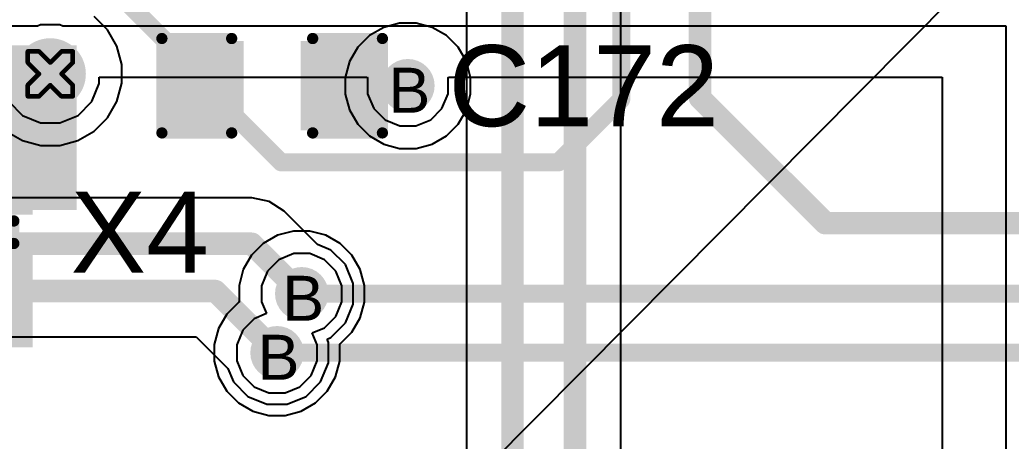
# Model space of a CAD drawing. Header units: inches. Extents: x 0 to 5379, y 0 to 5429.
# Drawn here: x 116.96 to 128.15, y 129.54 to 134.3 of the extents above; entities that cross this region are included whole.
import ezdxf

# ---------------------------------------------------------------- set-up
doc = ezdxf.new("R2010")
doc.units = ezdxf.units.IN
for name, color, linetype in [('Bottom Layer', 5, 'Continuous'), ('Bottom Solder', 6, 'Continuous'), ('Drill Drawing', 1, 'Continuous'), ('GND01', 16, 'Continuous'), ('GND02', 76, 'Continuous'), ('PWR', 156, 'Continuous'), ('SIG 01', 90, 'Continuous'), ('Top Layer', 1, 'Continuous'), ('Top Overlay', 2, 'Continuous'), ('Top Paste', 8, 'Continuous'), ('Top Solder', 216, 'Continuous'), ('Via Holes', 16, 'Continuous')]:
    doc.layers.add(name, color=color, linetype=linetype)
doc.styles.add('Arial', font='', dxfattribs={"height": 0.2})
doc.styles.get('Arial').set_extended_font_data('Arial')

# ---------------------------------------------------------------- blocks, each defined once
blk = doc.blocks.new('SMD2016_4P_131')
at = {"layer": 'Top Layer'}
for points in [[(-1.25, 0.2), (-1.25, 1), (-0.25, 1), (-0.25, 0.2)], [(0.25, 0.2), (0.25, 1), (1.25, 1), (1.25, 0.2)], [(-1.25, -1), (-1.25, -0.2), (-0.25, -0.2), (-0.25, -1)], [(0.25, -1), (0.25, -0.2), (1.25, -0.2), (1.25, -1)]]:
    blk.add_hatch(color=1, dxfattribs=at).paths.add_polyline_path(points)
at = {"layer": 'Top Paste'}
for points in [[(-1.25, 0.2), (-1.25, 1), (-0.25, 1), (-0.25, 0.2)], [(0.25, 0.2), (0.25, 1), (1.25, 1), (1.25, 0.2)], [(-1.25, -1), (-1.25, -0.2), (-0.25, -0.2), (-0.25, -1)], [(0.25, -1), (0.25, -0.2), (1.25, -0.2), (1.25, -1)]]:
    blk.add_hatch(color=8, dxfattribs=at).paths.add_polyline_path(points)
at = {"layer": 'Top Solder'}
for points in [[(-1.301, 0.149), (-1.301, 1.051), (-0.199, 1.051), (-0.199, 0.149)], [(0.199, 0.149), (0.199, 1.051), (1.301, 1.051), (1.301, 0.149)], [(-1.301, -1.051), (-1.301, -0.149), (-0.199, -0.149), (-0.199, -1.051)], [(0.199, -1.051), (0.199, -0.149), (1.301, -0.149), (1.301, -1.051)]]:
    blk.add_hatch(color=216, dxfattribs=at).paths.add_polyline_path(points)
at = {"layer": 'Top Overlay'}
for points in [[(-0.127, 0.838, 0.127, 0.127, 0), (0.127, 0.838, 0.127, 0.127, 0)], [(-1.041, 0.076, 0.127, 0.127, 0), (-1.041, -0.076, 0.127, 0.127, 0)], [(1.041, 0.076, 0.127, 0.127, 0), (1.041, -0.076, 0.127, 0.127, 0)], [(-1.425, -0.483, 0.127, 0.127, 0), (-1.349, -0.559, 0.127, 0.127, 0)], [(-1.425, -0.483, 0.127, 0.127, 0), (-1.425, -0.635, 0.127, 0.127, 0)], [(-1.349, -0.559, 0.127, 0.127, 0), (-1.425, -0.635, 0.127, 0.127, 0)], [(-0.127, -0.838, 0.127, 0.127, 0), (0.127, -0.838, 0.127, 0.127, 0)]]:
    blk.add_lwpolyline(points, format="xyseb", dxfattribs=at)
for points in [[(-0.159, 0.838, 0.0635, 0.0635, 1), (-0.095, 0.838, 0.0635, 0.0635, 1)], [(0.095, 0.838, 0.0635, 0.0635, 1), (0.159, 0.838, 0.0635, 0.0635, 1)], [(-1.073, 0.076, 0.0635, 0.0635, 1), (-1.01, 0.076, 0.0635, 0.0635, 1)], [(1.01, 0.076, 0.0635, 0.0635, 1), (1.073, 0.076, 0.0635, 0.0635, 1)], [(-1.073, -0.076, 0.0635, 0.0635, 1), (-1.01, -0.076, 0.0635, 0.0635, 1)], [(1.01, -0.076, 0.0635, 0.0635, 1), (1.073, -0.076, 0.0635, 0.0635, 1)], [(-1.457, -0.483, 0.0635, 0.0635, 1), (-1.393, -0.483, 0.0635, 0.0635, 1)], [(-1.457, -0.483, 0.0635, 0.0635, 1), (-1.393, -0.483, 0.0635, 0.0635, 1)], [(-1.38, -0.559, 0.0635, 0.0635, 1), (-1.317, -0.559, 0.0635, 0.0635, 1)], [(-1.38, -0.559, 0.0635, 0.0635, 1), (-1.317, -0.559, 0.0635, 0.0635, 1)], [(-1.457, -0.635, 0.0635, 0.0635, 1), (-1.393, -0.635, 0.0635, 0.0635, 1)], [(-1.457, -0.635, 0.0635, 0.0635, 1), (-1.393, -0.635, 0.0635, 0.0635, 1)], [(-0.159, -0.838, 0.0635, 0.0635, 1), (-0.095, -0.838, 0.0635, 0.0635, 1)], [(0.095, -0.838, 0.0635, 0.0635, 1), (0.159, -0.838, 0.0635, 0.0635, 1)]]:
    blk.add_lwpolyline(points, format="xyseb", close=True, dxfattribs=at)
blk = doc.blocks.new('C___0603_956')
at = {"layer": 'Top Layer'}
for points in [[(-0.381, 0.445), (-0.381, -0.445), (-1.143, -0.445), (-1.143, 0.445)], [(1.143, 0.445), (1.143, -0.445), (0.381, -0.445), (0.381, 0.445)]]:
    blk.add_hatch(color=1, dxfattribs=at).paths.add_polyline_path(points)
at = {"layer": 'Top Paste'}
for points in [[(-0.381, 0.445), (-0.381, -0.445), (-1.143, -0.445), (-1.143, 0.445)], [(1.143, 0.445), (1.143, -0.445), (0.381, -0.445), (0.381, 0.445)]]:
    blk.add_hatch(color=8, dxfattribs=at).paths.add_polyline_path(points)
at = {"layer": 'Top Solder'}
for points in [[(-0.321, 0.504), (-0.321, -0.504), (-1.203, -0.504), (-1.203, 0.504)], [(1.203, 0.504), (1.203, -0.504), (0.321, -0.504), (0.321, 0.504)]]:
    blk.add_hatch(color=216, dxfattribs=at).paths.add_polyline_path(points)
at = {"layer": 'Top Overlay'}
for points in [[(-1.245, 0.533, 0.127, 0.127, 0), (-1.245, -0.533, 0.127, 0.127, 0)], [(-0.457, 0.533, 0.127, 0.127, 0), (-1.245, 0.533, 0.127, 0.127, 0)], [(1.245, 0.533, 0.127, 0.127, 0), (0.457, 0.533, 0.127, 0.127, 0)], [(1.245, 0.533, 0.127, 0.127, 0), (1.245, -0.533, 0.127, 0.127, 0)], [(-0.457, -0.533, 0.127, 0.127, 0), (-1.245, -0.533, 0.127, 0.127, 0)], [(1.245, -0.533, 0.127, 0.127, 0), (0.457, -0.533, 0.127, 0.127, 0)]]:
    blk.add_lwpolyline(points, format="xyseb", dxfattribs=at)
for points in [[(-1.276, 0.533, 0.0635, 0.0635, 1), (-1.213, 0.533, 0.0635, 0.0635, 1)], [(-1.276, 0.533, 0.0635, 0.0635, 1), (-1.213, 0.533, 0.0635, 0.0635, 1)], [(-0.489, 0.533, 0.0635, 0.0635, 1), (-0.425, 0.533, 0.0635, 0.0635, 1)], [(0.425, 0.533, 0.0635, 0.0635, 1), (0.489, 0.533, 0.0635, 0.0635, 1)], [(1.213, 0.533, 0.0635, 0.0635, 1), (1.276, 0.533, 0.0635, 0.0635, 1)], [(1.213, 0.533, 0.0635, 0.0635, 1), (1.276, 0.533, 0.0635, 0.0635, 1)], [(-1.276, -0.533, 0.0635, 0.0635, 1), (-1.213, -0.533, 0.0635, 0.0635, 1)], [(-1.276, -0.533, 0.0635, 0.0635, 1), (-1.213, -0.533, 0.0635, 0.0635, 1)], [(-0.489, -0.533, 0.0635, 0.0635, 1), (-0.425, -0.533, 0.0635, 0.0635, 1)], [(0.425, -0.533, 0.0635, 0.0635, 1), (0.489, -0.533, 0.0635, 0.0635, 1)], [(1.213, -0.533, 0.0635, 0.0635, 1), (1.276, -0.533, 0.0635, 0.0635, 1)], [(1.213, -0.533, 0.0635, 0.0635, 1), (1.276, -0.533, 0.0635, 0.0635, 1)]]:
    blk.add_lwpolyline(points, format="xyseb", close=True, dxfattribs=at)

msp = doc.modelspace()

# ---------------------------------------------------------------- hatches: boundary and pattern name
at = {"layer": 'Bottom Layer'}
h = msp.add_hatch(color=5, dxfattribs=at)
edge = h.paths.add_edge_path()
edge.add_arc((117.299, 133.69), 0.3, 0, 360)
h = msp.add_hatch(color=5, dxfattribs=at)
edge = h.paths.add_edge_path()
edge.add_arc((121.336, 133.556), 0.2, 0, 360)
h = msp.add_hatch(color=5, dxfattribs=at)
edge = h.paths.add_edge_path()
edge.add_arc((120.138, 131.207), 0.2, 0, 360)
h = msp.add_hatch(color=5, dxfattribs=at)
edge = h.paths.add_edge_path()
edge.add_arc((119.859, 130.541), 0.2, 0, 360)
at = {"layer": 'Bottom Solder'}
h = msp.add_hatch(color=6, dxfattribs=at)
edge = h.paths.add_edge_path()
edge.add_arc((117.299, 133.69), 0.402, 0, 360)
h = msp.add_hatch(color=6, dxfattribs=at)
edge = h.paths.add_edge_path()
edge.add_arc((121.336, 133.556), 0.302, 0, 360)
h = msp.add_hatch(color=6, dxfattribs=at)
edge = h.paths.add_edge_path()
edge.add_arc((120.138, 131.207), 0.302, 0, 360)
h = msp.add_hatch(color=6, dxfattribs=at)
edge = h.paths.add_edge_path()
edge.add_arc((119.859, 130.541), 0.302, 0, 360)
at = {"layer": 'GND01'}
h = msp.add_hatch(color=16, dxfattribs=at)
edge = h.paths.add_edge_path()
edge.add_arc((117.299, 133.69), 0.3, 0, 360)
h = msp.add_hatch(color=16, dxfattribs=at)
edge = h.paths.add_edge_path()
edge.add_arc((121.336, 133.556), 0.2, 0, 360)
h = msp.add_hatch(color=16, dxfattribs=at)
edge = h.paths.add_edge_path()
edge.add_arc((120.138, 131.207), 0.2, 0, 360)
h = msp.add_hatch(color=16, dxfattribs=at)
edge = h.paths.add_edge_path()
edge.add_arc((119.859, 130.541), 0.2, 0, 360)
at = {"layer": 'GND02'}
h = msp.add_hatch(color=76, dxfattribs=at)
edge = h.paths.add_edge_path()
edge.add_arc((117.299, 133.69), 0.3, 0, 360)
h = msp.add_hatch(color=76, dxfattribs=at)
edge = h.paths.add_edge_path()
edge.add_arc((121.336, 133.556), 0.2, 0, 360)
h = msp.add_hatch(color=76, dxfattribs=at)
edge = h.paths.add_edge_path()
edge.add_arc((120.138, 131.207), 0.2, 0, 360)
h = msp.add_hatch(color=76, dxfattribs=at)
edge = h.paths.add_edge_path()
edge.add_arc((119.859, 130.541), 0.2, 0, 360)
at = {"layer": 'PWR'}
h = msp.add_hatch(color=156, dxfattribs=at)
edge = h.paths.add_edge_path()
edge.add_arc((117.299, 133.69), 0.3, 0, 360)
h = msp.add_hatch(color=156, dxfattribs=at)
edge = h.paths.add_edge_path()
edge.add_arc((121.336, 133.556), 0.2, 0, 360)
h = msp.add_hatch(color=156, dxfattribs=at)
edge = h.paths.add_edge_path()
edge.add_arc((120.138, 131.207), 0.2, 0, 360)
h = msp.add_hatch(color=156, dxfattribs=at)
edge = h.paths.add_edge_path()
edge.add_arc((119.859, 130.541), 0.2, 0, 360)
at = {"layer": 'SIG 01'}
h = msp.add_hatch(color=90, dxfattribs=at)
edge = h.paths.add_edge_path()
edge.add_arc((117.299, 133.69), 0.3, 0, 360)
h = msp.add_hatch(color=90, dxfattribs=at)
edge = h.paths.add_edge_path()
edge.add_arc((121.336, 133.556), 0.2, 0, 360)
h = msp.add_hatch(color=90, dxfattribs=at)
edge = h.paths.add_edge_path()
edge.add_arc((120.138, 131.207), 0.2, 0, 360)
h = msp.add_hatch(color=90, dxfattribs=at)
edge = h.paths.add_edge_path()
edge.add_arc((119.859, 130.541), 0.2, 0, 360)
at = {"layer": 'Top Layer'}
msp.add_hatch(color=1, dxfattribs=at).paths.add_polyline_path([(116.2, 132.152), (117.599, 132.152), (117.599, 134.012), (116.2, 134.012)])
h = msp.add_hatch(color=1, dxfattribs=at)
edge = h.paths.add_edge_path()
edge.add_arc((117.299, 133.69), 0.3, 0, 360)
h = msp.add_hatch(color=1, dxfattribs=at)
edge = h.paths.add_edge_path()
edge.add_arc((121.336, 133.556), 0.2, 0, 360)
h = msp.add_hatch(color=1, dxfattribs=at)
edge = h.paths.add_edge_path()
edge.add_arc((120.138, 131.207), 0.2, 0, 360)
h = msp.add_hatch(color=1, dxfattribs=at)
edge = h.paths.add_edge_path()
edge.add_arc((119.859, 130.541), 0.2, 0, 360)
at = {"layer": 'Top Solder'}
h = msp.add_hatch(color=216, dxfattribs=at)
edge = h.paths.add_edge_path()
edge.add_arc((117.299, 133.69), 0.402, 0, 360)
h = msp.add_hatch(color=216, dxfattribs=at)
edge = h.paths.add_edge_path()
edge.add_arc((121.336, 133.556), 0.302, 0, 360)
h = msp.add_hatch(color=216, dxfattribs=at)
edge = h.paths.add_edge_path()
edge.add_arc((120.138, 131.207), 0.302, 0, 360)
h = msp.add_hatch(color=216, dxfattribs=at)
edge = h.paths.add_edge_path()
edge.add_arc((119.859, 130.541), 0.302, 0, 360)
at = {"layer": 'Via Holes'}
h = msp.add_hatch(color=7, dxfattribs=at)
edge = h.paths.add_edge_path()
edge.add_arc((117.299, 133.69), 0.15, 0, 360)
h = msp.add_hatch(color=7, dxfattribs=at)
edge = h.paths.add_edge_path()
edge.add_arc((121.336, 133.556), 0.1, 0, 360)
h = msp.add_hatch(color=7, dxfattribs=at)
edge = h.paths.add_edge_path()
edge.add_arc((120.138, 131.207), 0.1, 0, 360)
h = msp.add_hatch(color=7, dxfattribs=at)
edge = h.paths.add_edge_path()
edge.add_arc((119.859, 130.541), 0.1, 0, 360)

# ---------------------------------------------------------------- linework, layer by layer
at = {"layer": 'Bottom Layer'}
for p, q in [((117.946, 134.186), (117.795, 134.336)), ((118.052, 134.002), (117.946, 134.186)), ((121.063, 134.215), (120.902, 134.122)), ((121.243, 134.264), (121.063, 134.215)), ((121.43, 134.264), (121.243, 134.264)), ((121.61, 134.215), (121.43, 134.264)), ((121.771, 134.122), (121.61, 134.215)), ((120.902, 134.122), (120.77, 133.99)), ((121.903, 133.99), (121.771, 134.122)), ((118.107, 133.796), (118.052, 134.002)), ((120.77, 133.99), (120.677, 133.829)), ((121.996, 133.829), (121.903, 133.99)), ((118.107, 133.583), (118.107, 133.796)), ((120.677, 133.829), (120.628, 133.649)), ((122.044, 133.649), (121.996, 133.829)), ((120.628, 133.649), (120.628, 133.462)), ((122.044, 133.462), (122.044, 133.649)), ((118.052, 133.378), (118.107, 133.583)), ((120.628, 133.462), (120.677, 133.282)), ((121.996, 133.282), (122.044, 133.462)), ((117.946, 133.194), (118.052, 133.378)), ((120.677, 133.282), (120.77, 133.121)), ((121.903, 133.121), (121.996, 133.282)), ((117.795, 133.043), (117.946, 133.194)), ((120.77, 133.121), (120.902, 132.989)), ((121.771, 132.989), (121.903, 133.121)), ((116.803, 133.043), (116.987, 132.937)), ((117.611, 132.937), (117.795, 133.043)), ((120.902, 132.989), (121.063, 132.896)), ((121.61, 132.896), (121.771, 132.989)), ((116.987, 132.937), (117.193, 132.882)), ((117.193, 132.882), (117.406, 132.882)), ((117.406, 132.882), (117.611, 132.937)), ((121.063, 132.896), (121.243, 132.848)), ((121.243, 132.848), (121.43, 132.848)), ((121.43, 132.848), (121.61, 132.896)), ((119.865, 131.867), (119.703, 131.773)), ((120.045, 131.915), (119.865, 131.867)), ((120.231, 131.915), (120.045, 131.915)), ((120.411, 131.867), (120.231, 131.915)), ((120.573, 131.773), (120.411, 131.867)), ((119.703, 131.773), (119.571, 131.642)), ((120.705, 131.642), (120.573, 131.773)), ((119.571, 131.642), (119.478, 131.48)), ((120.798, 131.48), (120.705, 131.642)), ((119.478, 131.48), (119.43, 131.3)), ((120.846, 131.3), (120.798, 131.48)), ((119.43, 131.3), (119.43, 131.114)), ((120.846, 131.114), (120.846, 131.3)), ((119.424, 131.108), (119.292, 130.976)), ((119.431, 131.112), (119.424, 131.108)), ((119.43, 131.114), (119.431, 131.112)), ((120.798, 130.934), (120.846, 131.114)), ((119.292, 130.976), (119.199, 130.814)), ((120.705, 130.772), (120.798, 130.934)), ((119.199, 130.814), (119.151, 130.634)), ((120.573, 130.64), (120.705, 130.772)), ((119.151, 130.634), (119.151, 130.448)), ((120.566, 130.636), (120.573, 130.64)), ((120.567, 130.634), (120.566, 130.636)), ((120.567, 130.448), (120.567, 130.634)), ((119.151, 130.448), (119.199, 130.268)), ((120.518, 130.268), (120.567, 130.448)), ((119.199, 130.268), (119.292, 130.106)), ((120.425, 130.106), (120.518, 130.268)), ((119.292, 130.106), (119.424, 129.975)), ((120.293, 129.975), (120.425, 130.106)), ((119.424, 129.975), (119.585, 129.881)), ((120.132, 129.881), (120.293, 129.975)), ((119.585, 129.881), (119.765, 129.833)), ((119.765, 129.833), (119.952, 129.833)), ((119.952, 129.833), (120.132, 129.881))]:
    msp.add_line(p, q, dxfattribs=at)
at = {"layer": 'Bottom Solder'}
msp.add_line((6.245, 12.319), (5379.208, 5429.208), dxfattribs=at)
at = {"layer": 'Drill Drawing'}
for points in [[(117.045, 133.817, 0.0508, 0.0508, 0), (117.045, 133.944, 0.0508, 0.0508, 0)], [(117.045, 133.944, 0.0508, 0.0508, 0), (117.172, 133.944, 0.0508, 0.0508, 0)], [(117.172, 133.944, 0.0508, 0.0508, 0), (117.299, 133.817, 0.0508, 0.0508, 0)], [(117.299, 133.817, 0.0508, 0.0508, 0), (117.426, 133.944, 0.0508, 0.0508, 0)], [(117.426, 133.944, 0.0508, 0.0508, 0), (117.553, 133.944, 0.0508, 0.0508, 0)], [(117.553, 133.817, 0.0508, 0.0508, 0), (117.553, 133.944, 0.0508, 0.0508, 0)], [(117.045, 133.817, 0.0508, 0.0508, 0), (117.172, 133.69, 0.0508, 0.0508, 0)], [(117.426, 133.69, 0.0508, 0.0508, 0), (117.553, 133.817, 0.0508, 0.0508, 0)], [(117.045, 133.563, 0.0508, 0.0508, 0), (117.172, 133.69, 0.0508, 0.0508, 0)], [(117.426, 133.69, 0.0508, 0.0508, 0), (117.553, 133.563, 0.0508, 0.0508, 0)], [(117.045, 133.436, 0.0508, 0.0508, 0), (117.045, 133.563, 0.0508, 0.0508, 0)], [(117.172, 133.436, 0.0508, 0.0508, 0), (117.299, 133.563, 0.0508, 0.0508, 0)], [(117.299, 133.563, 0.0508, 0.0508, 0), (117.426, 133.436, 0.0508, 0.0508, 0)], [(117.553, 133.436, 0.0508, 0.0508, 0), (117.553, 133.563, 0.0508, 0.0508, 0)], [(117.045, 133.436, 0.0508, 0.0508, 0), (117.172, 133.436, 0.0508, 0.0508, 0)], [(117.426, 133.436, 0.0508, 0.0508, 0), (117.553, 133.436, 0.0508, 0.0508, 0)]]:
    msp.add_lwpolyline(points, format="xyseb", dxfattribs=at)
for points in [[(117.033, 133.944, 0.0254, 0.0254, 1), (117.058, 133.944, 0.0254, 0.0254, 1)], [(117.033, 133.944, 0.0254, 0.0254, 1), (117.058, 133.944, 0.0254, 0.0254, 1)], [(117.16, 133.944, 0.0254, 0.0254, 1), (117.185, 133.944, 0.0254, 0.0254, 1)], [(117.16, 133.944, 0.0254, 0.0254, 1), (117.185, 133.944, 0.0254, 0.0254, 1)], [(117.414, 133.944, 0.0254, 0.0254, 1), (117.439, 133.944, 0.0254, 0.0254, 1)], [(117.414, 133.944, 0.0254, 0.0254, 1), (117.439, 133.944, 0.0254, 0.0254, 1)], [(117.541, 133.944, 0.0254, 0.0254, 1), (117.566, 133.944, 0.0254, 0.0254, 1)], [(117.541, 133.944, 0.0254, 0.0254, 1), (117.566, 133.944, 0.0254, 0.0254, 1)], [(117.033, 133.817, 0.0254, 0.0254, 1), (117.058, 133.817, 0.0254, 0.0254, 1)], [(117.033, 133.817, 0.0254, 0.0254, 1), (117.058, 133.817, 0.0254, 0.0254, 1)], [(117.287, 133.817, 0.0254, 0.0254, 1), (117.312, 133.817, 0.0254, 0.0254, 1)], [(117.287, 133.817, 0.0254, 0.0254, 1), (117.312, 133.817, 0.0254, 0.0254, 1)], [(117.541, 133.817, 0.0254, 0.0254, 1), (117.566, 133.817, 0.0254, 0.0254, 1)], [(117.541, 133.817, 0.0254, 0.0254, 1), (117.566, 133.817, 0.0254, 0.0254, 1)], [(117.16, 133.69, 0.0254, 0.0254, 1), (117.185, 133.69, 0.0254, 0.0254, 1)], [(117.16, 133.69, 0.0254, 0.0254, 1), (117.185, 133.69, 0.0254, 0.0254, 1)], [(117.414, 133.69, 0.0254, 0.0254, 1), (117.439, 133.69, 0.0254, 0.0254, 1)], [(117.414, 133.69, 0.0254, 0.0254, 1), (117.439, 133.69, 0.0254, 0.0254, 1)], [(117.033, 133.563, 0.0254, 0.0254, 1), (117.058, 133.563, 0.0254, 0.0254, 1)], [(117.033, 133.563, 0.0254, 0.0254, 1), (117.058, 133.563, 0.0254, 0.0254, 1)], [(117.287, 133.563, 0.0254, 0.0254, 1), (117.312, 133.563, 0.0254, 0.0254, 1)], [(117.287, 133.563, 0.0254, 0.0254, 1), (117.312, 133.563, 0.0254, 0.0254, 1)], [(117.541, 133.563, 0.0254, 0.0254, 1), (117.566, 133.563, 0.0254, 0.0254, 1)], [(117.541, 133.563, 0.0254, 0.0254, 1), (117.566, 133.563, 0.0254, 0.0254, 1)], [(117.033, 133.436, 0.0254, 0.0254, 1), (117.058, 133.436, 0.0254, 0.0254, 1)], [(117.033, 133.436, 0.0254, 0.0254, 1), (117.058, 133.436, 0.0254, 0.0254, 1)], [(117.16, 133.436, 0.0254, 0.0254, 1), (117.185, 133.436, 0.0254, 0.0254, 1)], [(117.16, 133.436, 0.0254, 0.0254, 1), (117.185, 133.436, 0.0254, 0.0254, 1)], [(117.414, 133.436, 0.0254, 0.0254, 1), (117.439, 133.436, 0.0254, 0.0254, 1)], [(117.414, 133.436, 0.0254, 0.0254, 1), (117.439, 133.436, 0.0254, 0.0254, 1)], [(117.541, 133.436, 0.0254, 0.0254, 1), (117.566, 133.436, 0.0254, 0.0254, 1)], [(117.541, 133.436, 0.0254, 0.0254, 1), (117.566, 133.436, 0.0254, 0.0254, 1)]]:
    msp.add_lwpolyline(points, format="xyseb", close=True, dxfattribs=at)
at = {"layer": 'GND01'}
for p, q in [((120.048, 131.661), (119.881, 131.592)), ((120.228, 131.661), (120.048, 131.661)), ((120.395, 131.592), (120.228, 131.661)), ((119.881, 131.592), (119.753, 131.464)), ((120.523, 131.464), (120.395, 131.592)), ((119.753, 131.464), (119.684, 131.297)), ((120.592, 131.297), (120.523, 131.464)), ((119.684, 131.297), (119.684, 131.117)), ((120.592, 131.117), (120.592, 131.297)), ((119.684, 131.117), (119.739, 130.983)), ((120.523, 130.95), (120.592, 131.117)), ((119.739, 130.983), (119.601, 130.926)), ((120.395, 130.822), (120.523, 130.95)), ((119.601, 130.926), (119.474, 130.798)), ((120.257, 130.765), (120.395, 130.822)), ((119.474, 130.798), (119.405, 130.631)), ((120.313, 130.631), (120.257, 130.765)), ((119.405, 130.631), (119.405, 130.451)), ((120.313, 130.451), (120.313, 130.631)), ((119.405, 130.451), (119.474, 130.284)), ((120.243, 130.284), (120.313, 130.451)), ((119.474, 130.284), (119.601, 130.156)), ((120.116, 130.156), (120.243, 130.284)), ((119.601, 130.156), (119.768, 130.087)), ((119.949, 130.087), (120.116, 130.156)), ((119.768, 130.087), (119.949, 130.087))]:
    msp.add_line(p, q, dxfattribs=at)
at = {"layer": 'GND02'}
for p, q in [((120.048, 131.661), (119.881, 131.592)), ((120.228, 131.661), (120.048, 131.661)), ((120.395, 131.592), (120.228, 131.661)), ((119.881, 131.592), (119.753, 131.464)), ((120.523, 131.464), (120.395, 131.592)), ((119.753, 131.464), (119.684, 131.297)), ((120.592, 131.297), (120.523, 131.464)), ((119.684, 131.297), (119.684, 131.117)), ((120.592, 131.117), (120.592, 131.297)), ((119.684, 131.117), (119.739, 130.983)), ((120.523, 130.95), (120.592, 131.117)), ((119.739, 130.983), (119.601, 130.926)), ((120.395, 130.822), (120.523, 130.95)), ((119.601, 130.926), (119.474, 130.798)), ((120.257, 130.765), (120.395, 130.822)), ((119.474, 130.798), (119.405, 130.631)), ((120.313, 130.631), (120.257, 130.765)), ((119.405, 130.631), (119.405, 130.451)), ((120.313, 130.451), (120.313, 130.631)), ((119.405, 130.451), (119.474, 130.284)), ((120.243, 130.284), (120.313, 130.451)), ((119.474, 130.284), (119.601, 130.156)), ((120.116, 130.156), (120.243, 130.284)), ((119.601, 130.156), (119.768, 130.087)), ((119.949, 130.087), (120.116, 130.156)), ((119.768, 130.087), (119.949, 130.087))]:
    msp.add_line(p, q, dxfattribs=at)
at = {"layer": 'PWR'}
for p, q in [((117.156, 134.23), (94.872, 134.23)), ((117.189, 134.244), (117.156, 134.23)), ((117.409, 134.244), (117.189, 134.244)), ((117.442, 134.23), (117.409, 134.244)), ((128.088, 134.23), (117.442, 134.23)), ((128.088, 120.726), (128.088, 134.23)), ((117.853, 133.58), (117.853, 133.653)), ((117.853, 133.653), (120.878, 133.653)), ((120.878, 133.653), (120.882, 133.646)), ((120.882, 133.646), (120.882, 133.465)), ((121.79, 133.646), (121.795, 133.653)), ((121.79, 133.465), (121.79, 133.646)), ((121.795, 133.653), (127.367, 133.653)), ((127.367, 133.653), (127.367, 124.274)), ((117.769, 133.376), (117.853, 133.58)), ((120.882, 133.465), (120.952, 133.298)), ((121.721, 133.298), (121.79, 133.465)), ((116.83, 133.376), (116.985, 133.22)), ((117.613, 133.22), (117.769, 133.376)), ((120.952, 133.298), (121.079, 133.171)), ((121.594, 133.171), (121.721, 133.298)), ((116.985, 133.22), (117.189, 133.136)), ((117.409, 133.136), (117.613, 133.22)), ((121.079, 133.171), (121.246, 133.102)), ((121.427, 133.102), (121.594, 133.171)), ((117.189, 133.136), (117.409, 133.136)), ((121.246, 133.102), (121.427, 133.102)), ((120.048, 131.661), (119.881, 131.592)), ((120.228, 131.661), (120.048, 131.661)), ((120.395, 131.592), (120.228, 131.661)), ((119.881, 131.592), (119.753, 131.464)), ((120.523, 131.464), (120.395, 131.592)), ((119.753, 131.464), (119.684, 131.297)), ((120.592, 131.297), (120.523, 131.464)), ((119.684, 131.297), (119.684, 131.117)), ((120.592, 131.117), (120.592, 131.297)), ((119.684, 131.117), (119.739, 130.983)), ((120.523, 130.95), (120.592, 131.117)), ((119.739, 130.983), (119.601, 130.926)), ((120.395, 130.822), (120.523, 130.95)), ((119.601, 130.926), (119.474, 130.798)), ((120.257, 130.765), (120.395, 130.822)), ((119.474, 130.798), (119.405, 130.631)), ((120.313, 130.631), (120.257, 130.765)), ((119.405, 130.631), (119.405, 130.451)), ((120.313, 130.451), (120.313, 130.631)), ((119.405, 130.451), (119.474, 130.284)), ((120.243, 130.284), (120.313, 130.451)), ((119.474, 130.284), (119.601, 130.156)), ((120.116, 130.156), (120.243, 130.284)), ((119.601, 130.156), (119.768, 130.087)), ((119.949, 130.087), (120.116, 130.156)), ((119.768, 130.087), (119.949, 130.087))]:
    msp.add_line(p, q, dxfattribs=at)
at = {"layer": 'SIG 01'}
for p, q in [((123.741, 125.962), (123.741, 180.482)), ((121.999, 135.392), (121.999, 127.954)), ((119.573, 132.29), (114.689, 132.29)), ((119.771, 132.25), (119.573, 132.29)), ((119.939, 132.138), (119.771, 132.25)), ((120.315, 131.762), (119.939, 132.138)), ((120.467, 131.699), (120.315, 131.762)), ((120.631, 131.536), (120.467, 131.699)), ((120.719, 131.322), (120.631, 131.536)), ((120.719, 131.091), (120.719, 131.322)), ((120.631, 130.878), (120.719, 131.091)), ((120.467, 130.714), (120.631, 130.878)), ((105.339, 130.72), (118.947, 130.72)), ((118.947, 130.72), (119.303, 130.364)), ((120.423, 130.696), (120.467, 130.714)), ((120.44, 130.657), (120.423, 130.696)), ((120.44, 130.426), (120.44, 130.657)), ((120.351, 130.212), (120.44, 130.426)), ((119.303, 130.364), (119.366, 130.212)), ((119.366, 130.212), (119.529, 130.049)), ((120.188, 130.049), (120.351, 130.212)), ((119.529, 130.049), (119.743, 129.96)), ((119.974, 129.96), (120.188, 130.049)), ((119.743, 129.96), (119.974, 129.96))]:
    msp.add_line(p, q, dxfattribs=at)
for points in [[(123.223, 125.748, 0.254, 0.254, 0), (123.223, 180.482, 0.254, 0.254, 0)], [(122.517, 127.686, 0.254, 0.254, 0), (122.517, 135.607, 0.254, 0.254, 0)], [(104.829, 131.772, 0.254, 0.254, 0), (119.573, 131.772, 0.254, 0.254, 0)], [(119.573, 131.772, 0.254, 0.254, 0), (120.138, 131.207, 0.254, 0.254, 0)], [(105.125, 131.238, 0.254, 0.254, 0), (119.162, 131.238, 0.254, 0.254, 0)], [(119.162, 131.238, 0.254, 0.254, 0), (119.859, 130.541, 0.254, 0.254, 0)]]:
    msp.add_lwpolyline(points, format="xyseb", dxfattribs=at)
for points in [[(119.51, 131.772, 0.127, 0.127, 1), (119.637, 131.772, 0.127, 0.127, 1)], [(119.51, 131.772, 0.127, 0.127, 1), (119.637, 131.772, 0.127, 0.127, 1)], [(119.098, 131.238, 0.127, 0.127, 1), (119.225, 131.238, 0.127, 0.127, 1)], [(119.098, 131.238, 0.127, 0.127, 1), (119.225, 131.238, 0.127, 0.127, 1)], [(120.074, 131.207, 0.127, 0.127, 1), (120.201, 131.207, 0.127, 0.127, 1)], [(119.795, 130.541, 0.127, 0.127, 1), (119.922, 130.541, 0.127, 0.127, 1)]]:
    msp.add_lwpolyline(points, format="xyseb", close=True, dxfattribs=at)
at = {"layer": 'Top Layer'}
for points in [[(124.633, 133.418, 0.254, 0.254, 0), (124.633, 141.478, 0.254, 0.254, 0)], [(123.744, 133.401, 0.203, 0.203, 0), (123.744, 141.058, 0.203, 0.203, 0)], [(118.016, 134.645, 0.203, 0.203, 0), (119.042, 133.619, 0.203, 0.203, 0)], [(119.042, 133.556, 0.203, 0.203, 0), (119.042, 133.619, 0.203, 0.203, 0)], [(119.042, 133.492, 0.203, 0.203, 0), (119.042, 133.556, 0.203, 0.203, 0)], [(120.566, 133.556, 0.203, 0.203, 0), (121.336, 133.556, 0.203, 0.203, 0)], [(119.042, 133.492, 0.203, 0.203, 0), (119.321, 133.213, 0.203, 0.203, 0)], [(123.033, 132.69, 0.203, 0.203, 0), (123.744, 133.401, 0.203, 0.203, 0)], [(124.633, 133.418, 0.254, 0.254, 0), (126.048, 132.004, 0.254, 0.254, 0)], [(119.321, 133.213, 0.203, 0.203, 0), (119.384, 133.213, 0.203, 0.203, 0)], [(119.384, 133.213, 0.203, 0.203, 0), (119.908, 132.69, 0.203, 0.203, 0)], [(119.908, 132.69, 0.203, 0.203, 0), (123.033, 132.69, 0.203, 0.203, 0)], [(126.048, 132.004, 0.254, 0.254, 0), (142.021, 132.004, 0.254, 0.254, 0)], [(120.138, 131.207, 0.203, 0.203, 0), (142.566, 131.207, 0.203, 0.203, 0)], [(119.859, 130.541, 0.203, 0.203, 0), (142.585, 130.541, 0.203, 0.203, 0)]]:
    msp.add_lwpolyline(points, format="xyseb", dxfattribs=at)
for points in [[(118.991, 133.619, 0.102, 0.102, 1), (119.092, 133.619, 0.102, 0.102, 1)], [(118.991, 133.619, 0.102, 0.102, 1), (119.092, 133.619, 0.102, 0.102, 1)], [(118.991, 133.556, 0.102, 0.102, 1), (119.092, 133.556, 0.102, 0.102, 1)], [(118.991, 133.556, 0.102, 0.102, 1), (119.092, 133.556, 0.102, 0.102, 1)], [(120.515, 133.556, 0.102, 0.102, 1), (120.616, 133.556, 0.102, 0.102, 1)], [(121.286, 133.556, 0.102, 0.102, 1), (121.387, 133.556, 0.102, 0.102, 1)], [(118.991, 133.492, 0.102, 0.102, 1), (119.092, 133.492, 0.102, 0.102, 1)], [(118.991, 133.492, 0.102, 0.102, 1), (119.092, 133.492, 0.102, 0.102, 1)], [(123.693, 133.401, 0.102, 0.102, 1), (123.795, 133.401, 0.102, 0.102, 1)], [(123.693, 133.401, 0.102, 0.102, 1), (123.795, 133.401, 0.102, 0.102, 1)], [(124.57, 133.418, 0.127, 0.127, 1), (124.697, 133.418, 0.127, 0.127, 1)], [(124.57, 133.418, 0.127, 0.127, 1), (124.697, 133.418, 0.127, 0.127, 1)], [(119.27, 133.213, 0.102, 0.102, 1), (119.372, 133.213, 0.102, 0.102, 1)], [(119.27, 133.213, 0.102, 0.102, 1), (119.372, 133.213, 0.102, 0.102, 1)], [(119.334, 133.213, 0.102, 0.102, 1), (119.435, 133.213, 0.102, 0.102, 1)], [(119.334, 133.213, 0.102, 0.102, 1), (119.435, 133.213, 0.102, 0.102, 1)], [(119.857, 132.69, 0.102, 0.102, 1), (119.958, 132.69, 0.102, 0.102, 1)], [(119.857, 132.69, 0.102, 0.102, 1), (119.958, 132.69, 0.102, 0.102, 1)], [(122.982, 132.69, 0.102, 0.102, 1), (123.084, 132.69, 0.102, 0.102, 1)], [(122.982, 132.69, 0.102, 0.102, 1), (123.084, 132.69, 0.102, 0.102, 1)], [(125.984, 132.004, 0.127, 0.127, 1), (126.111, 132.004, 0.127, 0.127, 1)], [(125.984, 132.004, 0.127, 0.127, 1), (126.111, 132.004, 0.127, 0.127, 1)], [(120.087, 131.207, 0.102, 0.102, 1), (120.189, 131.207, 0.102, 0.102, 1)], [(119.808, 130.541, 0.102, 0.102, 1), (119.909, 130.541, 0.102, 0.102, 1)]]:
    msp.add_lwpolyline(points, format="xyseb", close=True, dxfattribs=at)
at = {"layer": 'Top Solder'}
msp.add_line((6.245, 12.319), (5379.208, 5429.208), dxfattribs=at)

# ---------------------------------------------------------------- block references
for name, p, rotation in [('C___0603_956', (119.804, 133.556), 180), ('SMD2016_4P_131', (116.05, 131.902), 90)]:
    msp.add_blockref(name, p, dxfattribs=dict(rotation=rotation))

# ---------------------------------------------------------------- texts
at = {"layer": 'Drill Drawing', "style": 'Arial'}
for p in [(121.116, 133.251), (119.918, 130.902), (119.639, 130.236)]:
    msp.add_text('B', height=0.508, dxfattribs=at).set_placement(p)
at = {"layer": 'Top Overlay', "style": 'Arial'}
for s, p in [('C172', (121.794, 133.099)), ('X4', (117.529, 131.445))]:
    msp.add_text(s, height=0.9144, dxfattribs=at).set_placement(p)

doc.saveas('drawing.dxf')
